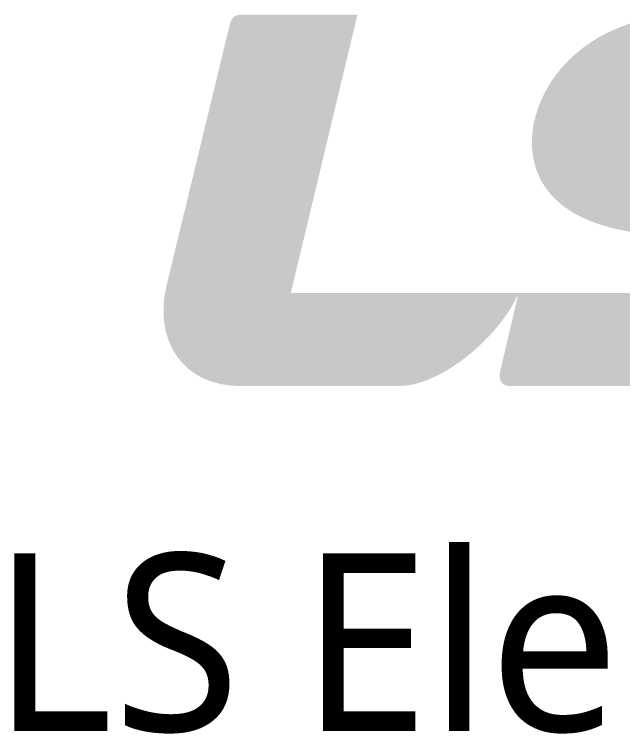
# Model space of a CAD drawing. Header units: millimetres. Extents: x 3355 to 129505, y 4600 to 34300.
# Drawn here: x 83202 to 84400, y 31233 to 32649 of the extents above; entities that cross this region are included whole.
import ezdxf
from ezdxf.enums import TextEntityAlignment as Align

# ---------------------------------------------------------------- set-up
doc = ezdxf.new("R2010")
doc.units = ezdxf.units.MM
doc.header["$LTSCALE"] = 800
doc.linetypes.add('CEN', pattern=[62, 60, -1, 0, -1])
for name, color, linetype in [('Layer 1', 7, 'Continuous'), ('XR-SHEET-TEXT', 3, 'Continuous'), ('XREF', 7, 'CEN')]:
    doc.layers.add(name, color=color, linetype=linetype)
doc.styles.add('맑은고딕', font='malgun.ttf')

# ---------------------------------------------------------------- blocks, each defined once
blk = doc.blocks.new('block 3')
at = {"layer": 'Layer 1', "true_color": 0x003377}
h = blk.add_hatch(color=156, dxfattribs=at)
h.dxf.hatch_style = 2
edge = h.paths.add_edge_path()
edge.add_spline(control_points=[(66.657, -140.373), (66.657, -140.373), (54.135, -140.373), (54.135, -140.373), (46.863, -140.373), (43.599, -145.238), (43.599, -148.707), (43.599, -152.18), (46.396, -154.855), (53.618, -154.855), (53.618, -154.855), (55.094, -154.862), (55.094, -154.862), (56.686, -154.862), (57.572, -155.085), (57.596, -156.15), (57.605, -156.735), (57.207, -157.419), (56.776, -157.754), (55.805, -158.505), (54.948, -158.585), (50.379, -158.585), (50.379, -158.585), (27.837, -158.585), (27.837, -158.585), (27.837, -158.585), (32.192, -140.396), (32.192, -140.396), (32.192, -140.396), (24.66, -140.396), (24.66, -140.396), (24.156, -140.396), (23.968, -140.542), (23.82, -141.14), (23.82, -141.14), (19.69, -158.187), (19.69, -158.187), (18.912, -161.577), (20.661, -164.677), (24.563, -164.677), (24.563, -164.677), (34.903, -164.677), (34.903, -164.677), (37.522, -164.677), (41.027, -161.816), (42.45, -159.175), (42.529, -159.028), (42.578, -158.935), (42.637, -158.816), (42.637, -158.816), (42.668, -158.778), (42.675, -158.831), (42.675, -158.831), (42.675, -158.832), (42.675, -158.832), (42.45, -159.782), (41.657, -163.139), (41.529, -163.687), (41.364, -164.4), (41.734, -164.67), (42.077, -164.67), (42.077, -164.67), (53.201, -164.67), (53.201, -164.67), (62.636, -164.67), (66.315, -160.18), (66.641, -154.79), (66.821, -151.76), (64.905, -149.802), (59.485, -149.802), (59.485, -149.802), (55.324, -149.802), (55.324, -149.802), (53.843, -149.802), (52.326, -149.317), (52.326, -148.115), (52.326, -146.912), (53.976, -145.869), (56.209, -145.869), (56.209, -145.869), (66.338, -145.869), (66.338, -145.869), (66.338, -145.869), (67.225, -142.321), (67.399, -141.578), (67.618, -140.645), (67.339, -140.373), (66.657, -140.373)], knot_values=[0, 0, 0, 0, 0.352778, 0.352778, 0.352778, 0.705556, 0.705556, 0.705556, 1.058333, 1.058333, 1.058333, 1.411111, 1.411111, 1.411111, 1.763889, 1.763889, 1.763889, 2.116667, 2.116667, 2.116667, 2.469444, 2.469444, 2.469444, 2.822222, 2.822222, 2.822222, 3.175, 3.175, 3.175, 3.527778, 3.527778, 3.527778, 3.880556, 3.880556, 3.880556, 4.233333, 4.233333, 4.233333, 4.586111, 4.586111, 4.586111, 4.938889, 4.938889, 4.938889, 5.291667, 5.291667, 5.291667, 5.644444, 5.644444, 5.644444, 5.997222, 5.997222, 5.997222, 6.35, 6.35, 6.35, 6.702778, 6.702778, 6.702778, 7.055556, 7.055556, 7.055556, 7.408333, 7.408333, 7.408333, 7.761111, 7.761111, 7.761111, 8.113889, 8.113889, 8.113889, 8.466667, 8.466667, 8.466667, 8.819444, 8.819444, 8.819444, 9.172222, 9.172222, 9.172222, 9.525, 9.525, 9.525, 9.877778, 9.877778, 9.877778, 10.230556, 10.230556, 10.230556, 10.230556], degree=3, periodic=0)
edge.add_line((66.657, -140.373), (66.657, -140.373))
blk = doc.blocks.new('XR-FORM-EE', base_point=(461, 408.4))
at = {"layer": 'Layer 1', "xscale": 120.5043425272047, "yscale": 120.5043425272047, "zscale": 120.5043425272047}
blk.add_blockref('block 3', (150012.3, 129111.7), dxfattribs=at)
at = {"layer": 'XR-SHEET-TEXT', "color": 3, "style": '맑은고딕'}
blk.add_text('LS Electric', height=1400, dxfattribs=at).set_placement((155300, 107248.5), align=Align.MIDDLE_CENTER)

msp = doc.modelspace()

# ---------------------------------------------------------------- block references
at = {"layer": 'XREF', "xscale": 0.25, "yscale": 0.25, "zscale": 0.25}
msp.add_blockref('XR-FORM-EE', (45519.85398, 4702.54534), dxfattribs=at)

doc.saveas('drawing.dxf')
